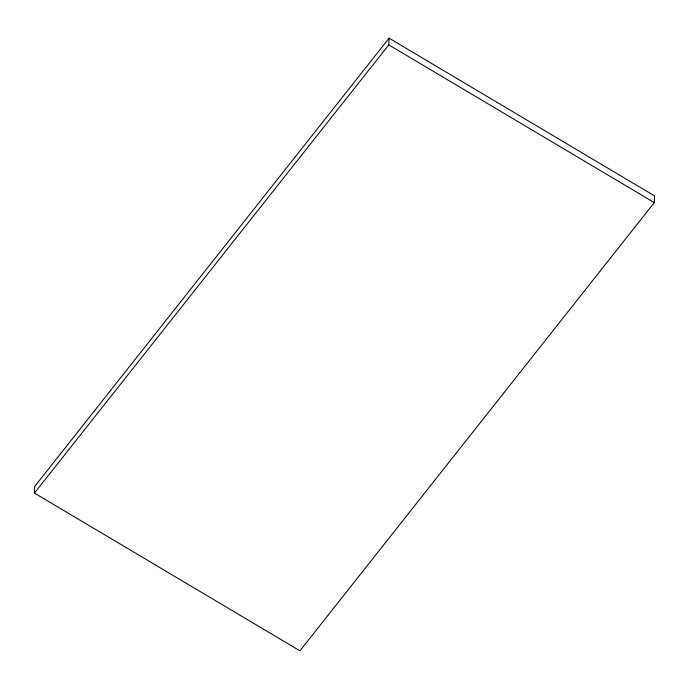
<?xml version="1.0" encoding="UTF-8"?>
<svg xmlns="http://www.w3.org/2000/svg" width="689" height="689" viewBox="0 0 689 689"><rect width="100%" height="100%" fill="white"/><g stroke="black" fill="none" stroke-linecap="round" stroke-linejoin="round"><path stroke-width="1.03" d="M34.45 493.091L34.717 486.4L389.061 38.179L654.55 195.909L654.283 202.6L299.939 650.821L34.45 493.091L388.794 44.871L389.061 38.179M388.794 44.871L654.283 202.6"/></g></svg>
